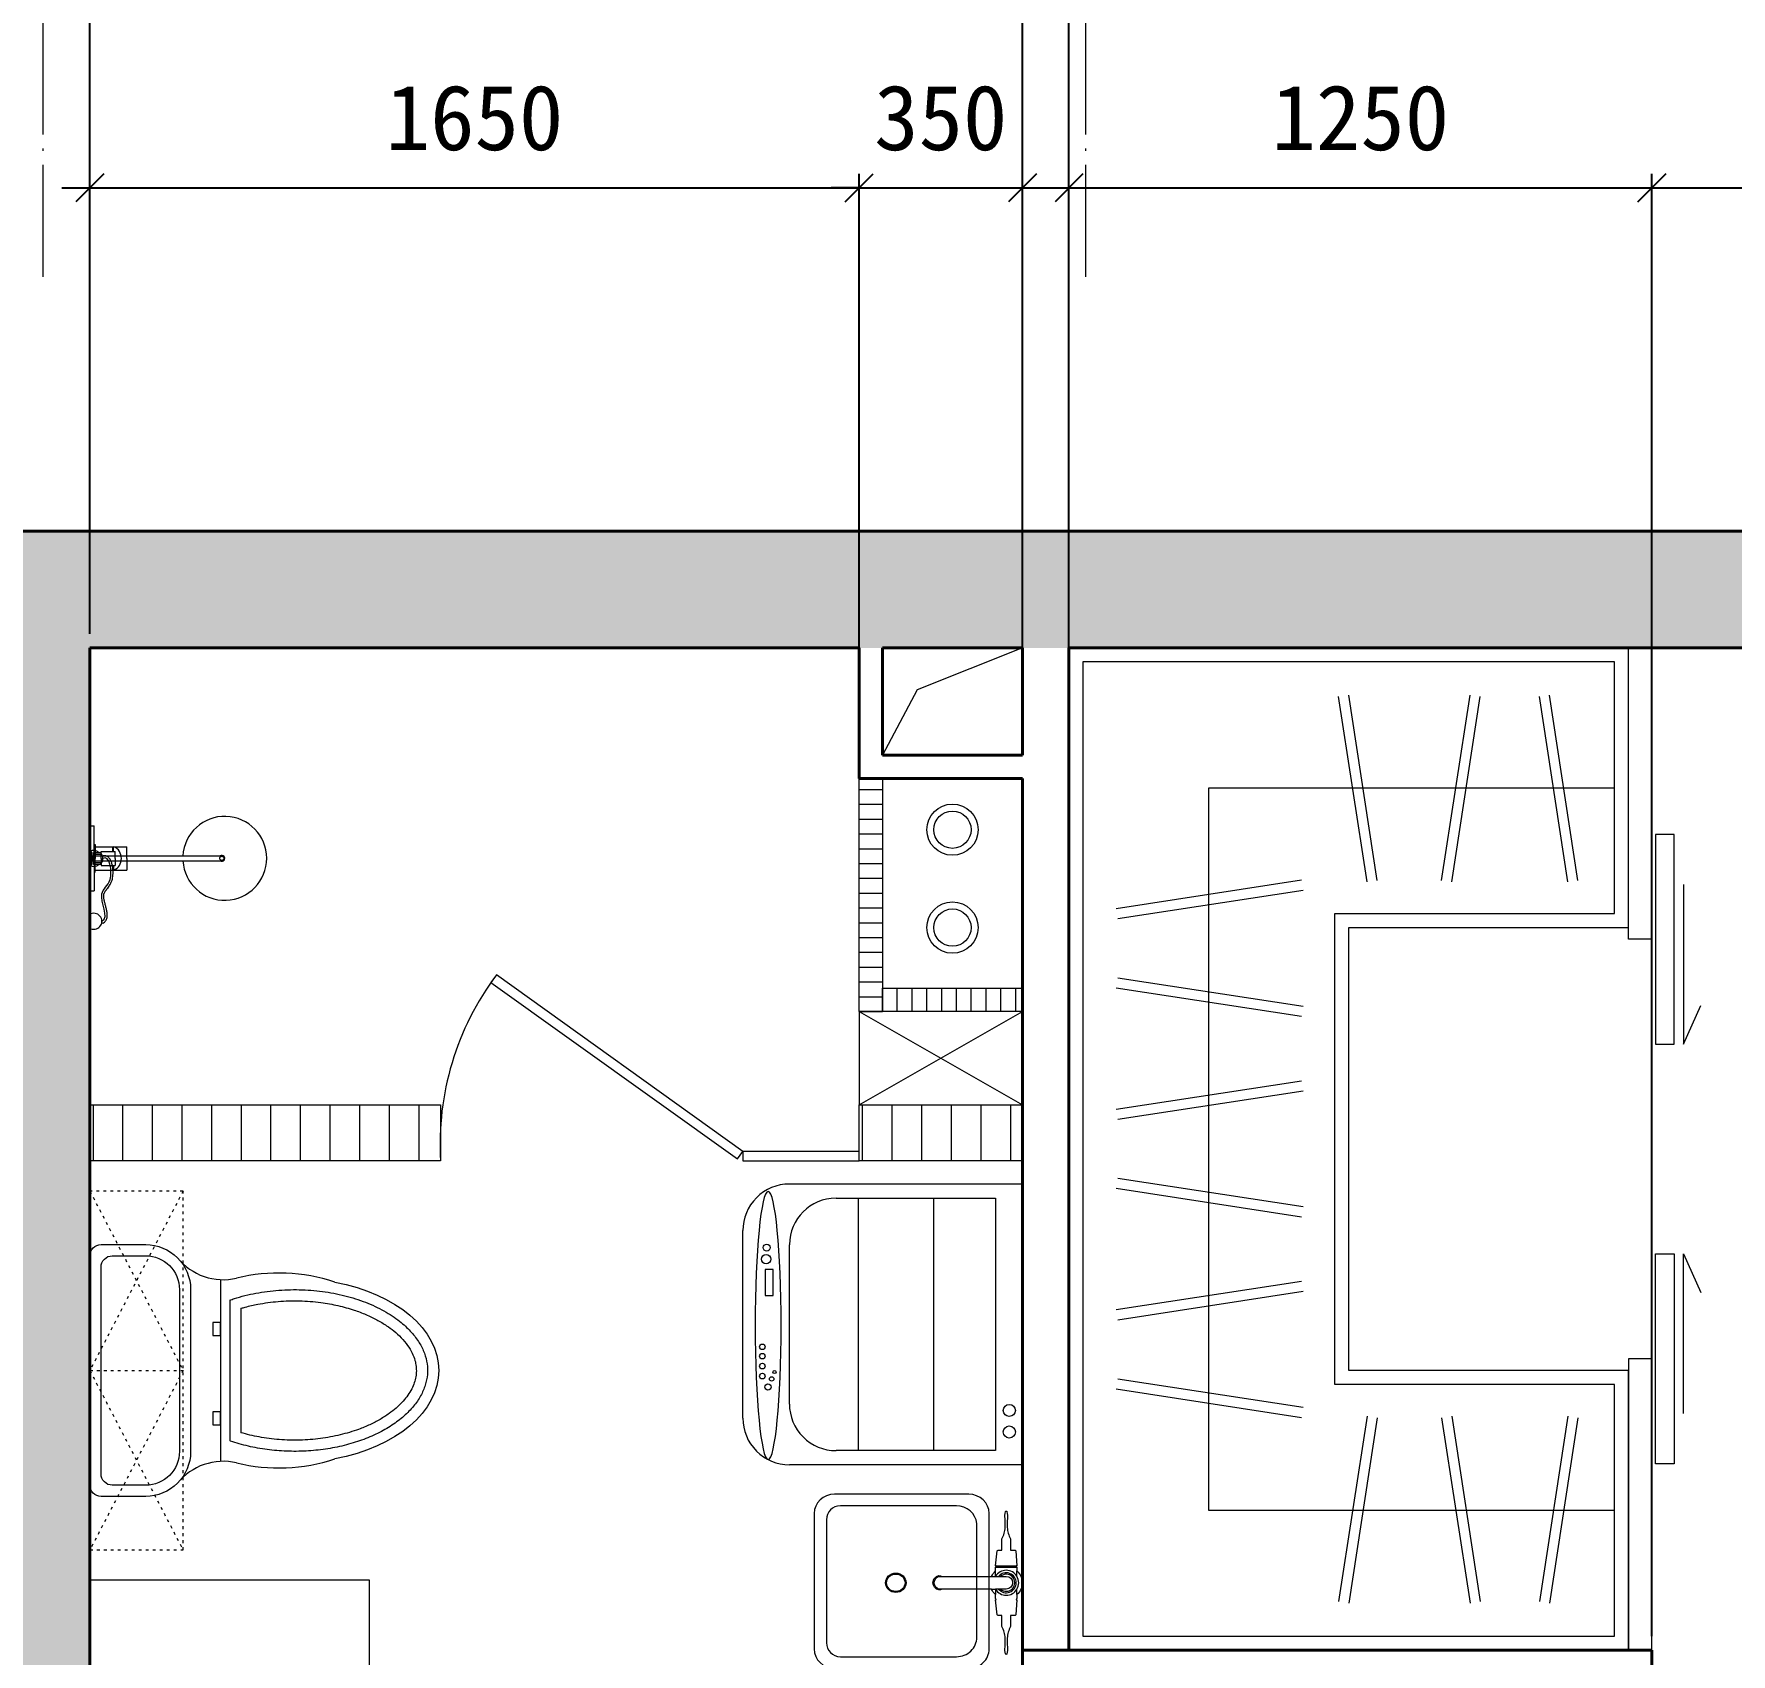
# Model space of a CAD drawing. Header units: millimetres. Extents: x -64529 to 3079702, y -28926 to 77119.
# Drawn here: x -25208 to -21568, y -13017 to -9542 of the extents above; entities that cross this region are included whole.
import ezdxf

# ---------------------------------------------------------------- set-up
doc = ezdxf.new("R2010")
doc.units = ezdxf.units.MM
doc.header["$LTSCALE"] = 10
for name, pattern in [('ACAD_ISO03W100', [30, 12, -18]), ('ACAD_ISO04W100', [30.5, 24, -3, 0.5, -3]), ('CONTINOUS', [0])]:
    doc.linetypes.add(name, pattern=pattern)
doc.layers.get('0').update_dxf_attribs({"color": 255})
doc.layers.get('Defpoints').update_dxf_attribs({"color": 255})
for name, color, linetype, lineweight in [('1浅浅', 251, 'Continuous', 20), ('A__轴线', 3, 'ACAD_ISO04W100', 0), ('家具线', 52, 'Continuous', 15), ('浅线', 251, 'CONTINOUS', 0)]:
    doc.layers.add(name, color=color, linetype=linetype, lineweight=lineweight)
doc.layers.add('家具细线', color=38, linetype='Continuous')
doc.styles.get("Standard").update_dxf_attribs({"font": ''})
doc.styles.add('宋体', font='', dxfattribs={"height": 2.5})
doc.styles.get('Standard').set_extended_font_data('SimSun')
doc.styles.get('宋体').set_extended_font_data('SimSun')
doc.dimstyles.new('副本 外标注', dxfattribs={"dimtxt": 140, "dimasz": 60, "dimexe": 30, "dimexo": 30, "dimgap": 80, "dimtad": 1, "dimtoh": 1, "dimdec": 0, "dimtxsty": 'Standard', "dimblk": 'OBLIQUE', "dimcen": 2.5, "dimdle": 60, "dimclrd": 250, "dimclre": 250, "dimclrt": 44, "dimadec": 0, "dimazin": 0, "dimtfac": 1, "dimtdec": 0, "dimtix": 1, "dimtmove": 0, "dimatfit": 3, "dimldrblk": 'DOTSMALL', "dimfxl": 1, "dimtfill": 1, "dimarcsym": 0})
doc.dimstyles.new('外尺寸', dxfattribs={"dimscale": 100, "dimtxt": 2.5, "dimasz": 1, "dimexe": 1, "dimexo": 1, "dimgap": 0.8, "dimtad": 1, "dimdec": 0, "dimdsep": 46, "dimtxsty": '宋体', "dimblk1": 'ARCHTICK', "dimblk2": 'ARCHTICK', "dimsah": 1, "dimcen": -0.9, "dimclrd": 256, "dimclre": 256, "dimclrt": 96, "dimaunit": 1, "dimadec": 0, "dimazin": 0, "dimtfac": 0.35, "dimtdec": 0, "dimtix": 1, "dimtmove": 2, "dimatfit": 3, "dimldrblk": 'DOT', "dimfxl": 7, "dimfxlon": 1, "dimtvp": 0.8, "dimtolj": 1, "dimtzin": 0, "dimlwd": -1, "dimlwe": -1, "dimarcsym": 0})

# ---------------------------------------------------------------- blocks, each defined once
blk = doc.blocks.new('_Oblique')
at = {"color": 0, "linetype": 'ByBlock', "lineweight": -2}
blk.add_line((-0.5, -0.5), (0.5, 0.5), dxfattribs=at)
blk = doc.blocks.new('*D709')
at = {"layer": '1浅浅', "color": 250, "lineweight": -2, "transparency": 16777216}
for p, q in [((-25088, -10142.8), (-25088, -9842.8)), ((-23438, -10888.6), (-23438, -9842.8)), ((-25148, -9872.8), (-23378, -9872.8))]:
    blk.add_line(p, q, dxfattribs=at)
at = {"layer": 'Defpoints', "color": 0, "lineweight": 30, "transparency": 16777216}
for p in [(-23438, -9872.8), (-25088, -10172.8), (-23438, -10918.6)]:
    blk.add_point(p, dxfattribs=at)
at = {"layer": '1浅浅', "color": 250, "lineweight": -2, "transparency": 16777216, "xscale": 60, "yscale": 60, "zscale": 60, "rotation": 180}
blk.add_blockref('_Oblique', (-25088, -9872.8), dxfattribs=at)
at = {"layer": '1浅浅', "color": 250, "lineweight": -2, "transparency": 16777216, "xscale": 60, "yscale": 60, "zscale": 60}
blk.add_blockref('_Oblique', (-23438, -9872.8), dxfattribs=at)
at = {"layer": '1浅浅', "color": 44, "transparency": 16777216, "insert": (-24263, -9722.8), "char_height": 140, "attachment_point": 5, "bg_fill": 3, "box_fill_scale": 1.1, "bg_fill_color": 256, "bg_fill_true_color": 13158600, "bg_fill_transparency": 11616284}
blk.add_mtext('1650', dxfattribs=at)
blk = doc.blocks.new('_DotSmall')
at = {"color": 0, "linetype": 'ByBlock', "const_width": 0.5}
blk.add_lwpolyline([(-0.0625, 0, 1), (0.0625, 0, 1)], format="xyb", close=True, dxfattribs=at)
blk = doc.blocks.new('*D748')
at = {"layer": '1浅浅', "color": 250, "lineweight": -2, "transparency": 16777216}
for p, q in [((-35338, -10829.2), (-35338, -8928)), ((-17858, -10829.2), (-17858, -8928)), ((-35398, -8958), (-17798, -8958))]:
    blk.add_line(p, q, dxfattribs=at)
at = {"layer": 'Defpoints', "color": 0, "lineweight": 30, "transparency": 16777216}
for p in [(-17858, -8958), (-35338, -10859.2), (-17858, -10859.2)]:
    blk.add_point(p, dxfattribs=at)
at = {"layer": '1浅浅', "color": 250, "lineweight": -2, "transparency": 16777216, "xscale": 60, "yscale": 60, "zscale": 60, "rotation": 180}
blk.add_blockref('_Oblique', (-35338, -8958), dxfattribs=at)
at = {"layer": '1浅浅', "color": 250, "lineweight": -2, "transparency": 16777216, "xscale": 60, "yscale": 60, "zscale": 60}
blk.add_blockref('_Oblique', (-17858, -8958), dxfattribs=at)
at = {"layer": '1浅浅', "color": 44, "transparency": 16777216, "insert": (-26598, -8808), "char_height": 140, "attachment_point": 5, "bg_fill": 3, "box_fill_scale": 1.1, "bg_fill_color": 256, "bg_fill_true_color": 13158600, "bg_fill_transparency": 14234132}
blk.add_mtext('17330', dxfattribs=at)
blk = doc.blocks.new('*D752')
at = {"layer": '1浅浅', "color": 250, "lineweight": -2, "transparency": 16777216}
for p, q in [((-25088, -10829.2), (-25088, -9363.5)), ((-23088, -11059.2), (-23088, -9363.5)), ((-25148, -9393.5), (-23028, -9393.5))]:
    blk.add_line(p, q, dxfattribs=at)
at = {"layer": 'Defpoints', "color": 0, "lineweight": 30, "transparency": 16777216}
for p in [(-23088, -9393.5), (-25088, -10859.2), (-23088, -11089.2)]:
    blk.add_point(p, dxfattribs=at)
at = {"layer": '1浅浅', "color": 250, "lineweight": -2, "transparency": 16777216, "xscale": 60, "yscale": 60, "zscale": 60, "rotation": 180}
blk.add_blockref('_Oblique', (-25088, -9393.5), dxfattribs=at)
at = {"layer": '1浅浅', "color": 250, "lineweight": -2, "transparency": 16777216, "xscale": 60, "yscale": 60, "zscale": 60}
blk.add_blockref('_Oblique', (-23088, -9393.5), dxfattribs=at)
at = {"layer": '1浅浅', "color": 44, "transparency": 16777216, "insert": (-24088, -9243.5), "char_height": 140, "attachment_point": 5, "bg_fill": 3, "box_fill_scale": 1.1, "bg_fill_color": 256, "bg_fill_true_color": 13158600, "bg_fill_transparency": 11614076}
blk.add_mtext('2000', dxfattribs=at)
blk = doc.blocks.new('*D753')
at = {"layer": '1浅浅', "color": 250, "lineweight": -2, "transparency": 16777216}
for p, q in [((-22988, -10829.2), (-22988, -9363.5)), ((-17858, -10935.9), (-17858, -9363.5)), ((-23048, -9393.5), (-17798, -9393.5))]:
    blk.add_line(p, q, dxfattribs=at)
at = {"layer": 'Defpoints', "color": 0, "lineweight": 30, "transparency": 16777216}
for p in [(-17858, -9393.5), (-22988, -10859.2), (-17858, -10965.9)]:
    blk.add_point(p, dxfattribs=at)
at = {"layer": '1浅浅', "color": 250, "lineweight": -2, "transparency": 16777216, "xscale": 60, "yscale": 60, "zscale": 60, "rotation": 180}
blk.add_blockref('_Oblique', (-22988, -9393.5), dxfattribs=at)
at = {"layer": '1浅浅', "color": 250, "lineweight": -2, "transparency": 16777216, "xscale": 60, "yscale": 60, "zscale": 60}
blk.add_blockref('_Oblique', (-17858, -9393.5), dxfattribs=at)
at = {"layer": '1浅浅', "color": 44, "transparency": 16777216, "insert": (-20423, -9243.5), "char_height": 140, "attachment_point": 5, "bg_fill": 3, "box_fill_scale": 1.1, "bg_fill_color": 256, "bg_fill_true_color": 13158600, "bg_fill_transparency": 3955916}
blk.add_mtext('5130', dxfattribs=at)
blk = doc.blocks.new('*D758')
at = {"layer": '1浅浅', "color": 250, "lineweight": -2, "transparency": 16777216}
for p, q in [((-22988, -12979.2), (-22988, -9842.8)), ((-21738, -12979.2), (-21738, -9842.8)), ((-23048, -9872.8), (-21678, -9872.8))]:
    blk.add_line(p, q, dxfattribs=at)
at = {"layer": 'Defpoints', "color": 0, "lineweight": 30, "transparency": 16777216}
for p in [(-21738, -9872.8), (-22988, -13009.2), (-21738, -13009.2)]:
    blk.add_point(p, dxfattribs=at)
at = {"layer": '1浅浅', "color": 250, "lineweight": -2, "transparency": 16777216, "xscale": 60, "yscale": 60, "zscale": 60, "rotation": 180}
blk.add_blockref('_Oblique', (-22988, -9872.8), dxfattribs=at)
at = {"layer": '1浅浅', "color": 250, "lineweight": -2, "transparency": 16777216, "xscale": 60, "yscale": 60, "zscale": 60}
blk.add_blockref('_Oblique', (-21738, -9872.8), dxfattribs=at)
at = {"layer": '1浅浅', "color": 44, "transparency": 16777216, "insert": (-22363, -9722.8), "char_height": 140, "attachment_point": 5, "bg_fill": 3, "box_fill_scale": 1.1, "bg_fill_color": 256, "bg_fill_true_color": 13158600, "bg_fill_transparency": 3955916}
blk.add_mtext('1250', dxfattribs=at)
blk = doc.blocks.new('*D759')
at = {"layer": '1浅浅', "color": 250, "lineweight": -2, "transparency": 16777216}
for p, q in [((-21738, -12979.2), (-21738, -9842.8)), ((-17858, -14029.2), (-17858, -9842.8)), ((-21798, -9872.8), (-17798, -9872.8))]:
    blk.add_line(p, q, dxfattribs=at)
at = {"layer": 'Defpoints', "color": 0, "lineweight": 30, "transparency": 16777216}
for p in [(-17858, -9872.8), (-21738, -13009.2), (-17858, -14059.2)]:
    blk.add_point(p, dxfattribs=at)
at = {"layer": '1浅浅', "color": 250, "lineweight": -2, "transparency": 16777216, "xscale": 60, "yscale": 60, "zscale": 60, "rotation": 180}
blk.add_blockref('_Oblique', (-21738, -9872.8), dxfattribs=at)
at = {"layer": '1浅浅', "color": 250, "lineweight": -2, "transparency": 16777216, "xscale": 60, "yscale": 60, "zscale": 60}
blk.add_blockref('_Oblique', (-17858, -9872.8), dxfattribs=at)
at = {"layer": '1浅浅', "color": 44, "transparency": 16777216, "insert": (-19798, -9722.8), "char_height": 140, "attachment_point": 5, "bg_fill": 3, "box_fill_scale": 1.1, "bg_fill_color": 256, "bg_fill_true_color": 13158600, "bg_fill_transparency": 3955916}
blk.add_mtext('3880', dxfattribs=at)
blk = doc.blocks.new('_ArchTick')
at = {"color": 0, "linetype": 'ByBlock', "const_width": 0.15}
blk.add_lwpolyline([(-0.5, -0.5), (0.5, 0.5)], dxfattribs=at)
blk = doc.blocks.new('*D769')
at = {"layer": '1浅浅', "transparency": 16777216}
for p, q in [((-25288, -9791.1), (-25288, -9293.5)), ((-25088, -9787.8), (-25088, -9293.5)), ((-25288, -9393.5), (-25088, -9393.5))]:
    blk.add_line(p, q, dxfattribs=at)
at = {"layer": 'Defpoints', "color": 0, "lineweight": 30, "transparency": 16777216}
for p in [(-25088, -9393.5), (-25288, -9891.1), (-25088, -9887.8)]:
    blk.add_point(p, dxfattribs=at)
at = {"layer": '1浅浅', "transparency": 16777216, "xscale": 100, "yscale": 100, "zscale": 100, "rotation": 180}
blk.add_blockref('_ArchTick', (-25288, -9393.5), dxfattribs=at)
at = {"layer": '1浅浅', "transparency": 16777216, "xscale": 100, "yscale": 100, "zscale": 100}
blk.add_blockref('_ArchTick', (-25088, -9393.5), dxfattribs=at)
at = {"layer": '1浅浅', "color": 96, "transparency": 16777216, "insert": (-25188, -9312.2), "char_height": 2.5, "attachment_point": 5, "style": '宋体'}
blk.add_mtext('\\A1;200', dxfattribs=at)
blk = doc.blocks.new('_Dot')
at = {"color": 0, "linetype": 'ByBlock', "lineweight": -2}
blk.add_line((-0.5, 0), (-1, 0), dxfattribs=at)
at = {"color": 0, "linetype": 'ByBlock', "const_width": 0.5}
blk.add_lwpolyline([(-0.25, 0, 1), (0.25, 0, 1)], format="xyb", close=True, dxfattribs=at)
blk = doc.blocks.new('*D771')
at = {"layer": '1浅浅', "color": 250, "lineweight": -2, "transparency": 16777216}
for p, q in [((-23438, -10829.2), (-23438, -9842.8)), ((-23088, -10829.2), (-23088, -9842.8)), ((-23438, -9872.8), (-23498, -9872.8)), ((-23438, -9872.8), (-23088, -9872.8)), ((-23088, -9872.8), (-23028, -9872.8))]:
    blk.add_line(p, q, dxfattribs=at)
at = {"layer": 'Defpoints', "color": 0, "lineweight": 30, "transparency": 16777216}
for p in [(-23088, -9872.8), (-23438, -10859.2), (-23088, -10859.2)]:
    blk.add_point(p, dxfattribs=at)
at = {"layer": '1浅浅', "color": 250, "lineweight": -2, "transparency": 16777216, "xscale": 60, "yscale": 60, "zscale": 60}
blk.add_blockref('_Oblique', (-23438, -9872.8), dxfattribs=at)
at = {"layer": '1浅浅', "color": 250, "lineweight": -2, "transparency": 16777216, "xscale": 60, "yscale": 60, "zscale": 60, "rotation": 180}
blk.add_blockref('_Oblique', (-23088, -9872.8), dxfattribs=at)
at = {"layer": '1浅浅', "color": 44, "transparency": 16777216, "insert": (-23263, -9722.8), "char_height": 140, "attachment_point": 5, "bg_fill": 3, "box_fill_scale": 1.1, "bg_fill_color": 256, "bg_fill_true_color": 13158600, "bg_fill_transparency": 11614076}
blk.add_mtext('350', dxfattribs=at)
blk = doc.blocks.new('*D772')
at = {"layer": '1浅浅', "color": 250, "lineweight": -2, "transparency": 16777216}
for p, q in [((-23088, -10829.2), (-23088, -9363.5)), ((-22988, -10829.2), (-22988, -9363.5)), ((-23088, -9393.5), (-23148, -9393.5)), ((-23088, -9393.5), (-22988, -9393.5)), ((-22988, -9393.5), (-22928, -9393.5))]:
    blk.add_line(p, q, dxfattribs=at)
at = {"layer": 'Defpoints', "color": 0, "lineweight": 30, "transparency": 16777216}
for p in [(-22988, -9393.5), (-23088, -10859.2), (-22988, -10859.2)]:
    blk.add_point(p, dxfattribs=at)
at = {"layer": '1浅浅', "color": 250, "lineweight": -2, "transparency": 16777216, "xscale": 60, "yscale": 60, "zscale": 60}
blk.add_blockref('_Oblique', (-23088, -9393.5), dxfattribs=at)
at = {"layer": '1浅浅', "color": 250, "lineweight": -2, "transparency": 16777216, "xscale": 60, "yscale": 60, "zscale": 60, "rotation": 180}
blk.add_blockref('_Oblique', (-22988, -9393.5), dxfattribs=at)
at = {"layer": '1浅浅', "color": 44, "transparency": 16777216, "insert": (-23038, -9243.5), "char_height": 140, "attachment_point": 5, "bg_fill": 3, "box_fill_scale": 1.1, "bg_fill_color": 256, "bg_fill_true_color": 13158600, "bg_fill_transparency": 11617676}
blk.add_mtext('100', dxfattribs=at)
blk = doc.blocks.new('20180421.144813')
at = {"layer": 'A__轴线'}
for p, q in [((13374.5, 18862.8), (13374.5, 20468.2)), ((15610.5, 18862.8), (15610.5, 20468.2))]:
    blk.add_line(p, q, dxfattribs=at)
blk = doc.blocks.new('20180421.194839')
at = {"layer": '家具线', "color": 251, "lineweight": 20}
for p, q in [((0, 599.7), (602.1, 600.1)), ((0, 599.7), (0, 100)), ((602.1, 600.1), (602.1, 100)), ((502.1, 0), (100, 0))]:
    blk.add_line(p, q, dxfattribs=at)
for centre, start, end in [((100, 100), 180, 270.0002), ((502.1, 100), 270, 0)]:
    blk.add_arc(centre, 100, start, end, dxfattribs=at)
at = {"layer": '浅线', "color": 251, "ltscale": 2}
for p, q in [((30.2, 542), (571.9, 542)), ((30.2, 200), (30.2, 542)), ((571.9, 542), (571.9, 200)), ((571.9, 409.8), (30.2, 409.8)), ((571.9, 248), (30.2, 248)), ((471.9, 100), (130.2, 100)), ((183.2, 65.3), (183.2, 47.9)), ((239.2, 65.3), (183.2, 65.3)), ((183.2, 47.9), (239.2, 47.9)), ((239.2, 47.9), (239.2, 65.3))]:
    blk.add_line(p, q, dxfattribs=at)
for centre, radius in [((485.6, 571.6), 13), ((531.9, 571.6), 13), ((136.5, 51.3), 7.33), ((161.2, 49.9), 10), ((349.3, 41.9), 6), ((369.3, 41.9), 6), ((390.6, 41.9), 6), ((403.3, 67.9), 3.33), ((412, 41.9), 6), ((418, 61.9), 4.67), ((435.4, 53.9), 6.67)]:
    blk.add_circle(centre, radius, dxfattribs=at)
for centre, start, end in [((130.2, 200), 180, 270), ((471.9, 200), 270, 0)]:
    blk.add_arc(centre, 100, start, end, dxfattribs=at)
at = {"layer": '浅线', "color": 251, "ltscale": 2, "extrusion": (0, 0, -1)}
blk.add_ellipse((303.3, 54.4), major_axis=(-287.6, 0), ratio=0.096324, dxfattribs=at)
blk = doc.blocks.new('20180428.171748')
at = {"layer": '家具线', "color": 251, "lineweight": 20}
for p, q in [((332, 446.3), (41.5, 446.3)), ((0, 402.3), (0, 114.7)), ((41.5, 70.8), (332, 70.8))]:
    blk.add_line(p, q, dxfattribs=at)
blk.add_lwpolyline([(373.5, 114.7), (373.5, 402.3)], dxfattribs=at)
blk.add_lwpolyline([(169.8, 65.6), (169.8, 172.5, -0.164418), (168.3, 178.4, -0.849314), (198.8, 178.4, -0.164418), (197.3, 172.5), (197.3, 65.6, -0.107035), (209, 57.1), (216.8, 57.1), (219.9, 55.6), (219.9, 56.9), (252, 53.3, -0.392238), (253.5, 51.8), (253.5, 43.4), (277.4, 43.4, 0.095415), (302.4, 36.4, 0.01788), (321.2, 36.7, -0.110831), (336.1, 35.8, -0.841313), (336.1, 32.7, -0.110831), (321.2, 31.8, 0.01788), (302.4, 32.1, 0.091516), (277.4, 25.2), (253.5, 25.2), (253.5, 15.3, -0.392238), (252, 13.8), (219.9, 11.6), (219.9, 12.9), (216.8, 11.4), (209, 11.4, -0.44599), (158, 11.4), (150.2, 11.4), (147.2, 12.9), (147.2, 11.6), (115, 13.8, -0.392238), (113.6, 15.3), (113.6, 25.2), (89.7, 25.2, 0.091516), (64.7, 32.1, 0.01788), (45.8, 31.8, -0.110831), (31, 32.7, -0.841313), (31, 35.8, -0.110831), (45.8, 36.7, 0.01788), (64.7, 36.4, 0.095415), (89.7, 43.4), (113.6, 43.4), (113.6, 51.8, -0.392238), (115, 53.3), (147.2, 56.9), (147.2, 55.6), (150.2, 57.1), (158, 57.1, -0.107035)], format="xyb", close=True, dxfattribs=at)
for centre, start_param, end_param in [((41.5, 402.3), 0, 1.570796), ((332, 402.3), -1.570796, 0), ((41.5, 114.7), 1.570796, 3.141593), ((332, 114.7), 3.141593, 4.712389)]:
    blk.add_ellipse(centre, major_axis=(0, 43.9), ratio=0.944444, start_param=start_param, end_param=end_param, dxfattribs=at)
at = {"layer": '家具细线', "color": 251, "lineweight": 5}
for p, q in [((318.6, 419.9), (54.9, 419.9)), ((24.9, 389.9), (24.9, 141.1)), ((348.6, 141.1), (348.6, 389.9)), ((66.4, 97.2), (310.9, 97.4)), ((216.8, 57.1), (216.8, 11.4)), ((219.9, 55.6), (219.9, 12.9))]:
    blk.add_line(p, q, dxfattribs=at)
for points in [[(169.8, 172.5), (169.8, 173.9, -1.092181), (197.3, 173.9), (197.3, 172.5)], [(169.8, 65.6), (169.8, 57.2, 0.001876), (169.6, 57.1), (158, 57.1)], [(197.3, 57.2), (197.3, 46.4), (197.3, 34.2, -1), (169.8, 34.2), (169.8, 46.4), (169.8, 57.2)], [(197.3, 65.6), (197.3, 57.2, -0.001876), (197.4, 57.1), (209, 57.1)], [(158, 11.4), (169.6, 11.4, 0.279954), (197.4, 11.4), (209, 11.4)]]:
    blk.add_lwpolyline(points, format="xyb", dxfattribs=at)
for centre, radius, start, end in [((54.9, 389.9), 30, 90, 180), ((318.6, 389.9), 30, 0, 90), ((183.5, 34.2), 26.8, 121.2796, 238.7204), ((183.5, 34.2), 21.4, 130.0052, 49.9948), ((183.5, 34.2), 18.3, 138.5904, 41.4096), ((183.5, 34.2), 26.8, 301.2796, 58.7204)]:
    blk.add_arc(centre, radius, start, end, dxfattribs=at)
blk.add_ellipse((183.5, 271), major_axis=(0, 22), ratio=0.944444, dxfattribs=at)
for centre, major_axis, start_param, end_param in [((183.5, 271), (0, 19.8), -1.570796, 4.712389), ((66.4, 141.1), (0, 43.9), 1.570796, 3.141593), ((307.1, 141.1), (0, 43.9), 3.234368, 4.712389)]:
    blk.add_ellipse(centre, major_axis=major_axis, ratio=0.944444, start_param=start_param, end_param=end_param, dxfattribs=at)

msp = doc.modelspace()

# ---------------------------------------------------------------- hatches: boundary and pattern name
at = {"layer": '1浅浅'}
h = msp.add_hatch(color=251, dxfattribs=at)
h.dxf.hatch_style = 1
h.paths.add_polyline_path([(-35588, -10609.2), (-17608, -10609.2), (-17608, -11309.2), (-17858, -11309.2), (-17858, -10859.2), (-35338, -10859.2), (-35338, -11309.2), (-35588, -11309.2)])
h = msp.add_hatch(color=251, dxfattribs=at)
h.dxf.hatch_style = 1
h.paths.add_polyline_path([(-25288, -10859.2), (-25288, -16284.2), (-25088, -16284.2), (-25088, -15929.2), (-25088, -10859.2)])
at = {"layer": '1浅浅', "lineweight": 0}
h = msp.add_hatch(dxfattribs=at)
h.set_pattern_fill('ANSI31', color=251, scale=10, angle=135, style=0)
h.set_pattern_definition([(180, (-23437.98, -11639.177), (-4e-15, -31.75), [])])
h.paths.add_polyline_path([(-23438, -11139.2), (-23388, -11139.2), (-23388, -11639.2), (-23438, -11639.2)])
h = msp.add_hatch(dxfattribs=at)
h.set_pattern_fill('ANSI31', color=251, scale=10, angle=45, style=0)
h.set_pattern_definition([(90, (-23387.98, -11639.09), (-31.75, 0), [])])
h.paths.add_polyline_path([(-23388, -11589.2), (-23087.8, -11589.2), (-23087.8, -11639.1), (-23388, -11639.1)])
h = msp.add_hatch(dxfattribs=at)
h.set_pattern_fill('ANSI31', color=251, scale=20, angle=45, style=0)
h.set_pattern_definition([(90, (469838.37, -11704.08), (-63.5, 0), [])])
h.paths.add_polyline_path([(-25088, -11839.3), (-24336.1, -11839.3), (-24336.1, -11959.2), (-25088, -11959.2)])
h = msp.add_hatch(dxfattribs=at)
h.set_pattern_fill('ANSI31', color=251, scale=20, angle=45, style=0)
h.set_pattern_definition([(90, (471488.38, 71883.76), (-63.5, 0), [])])
h.paths.add_polyline_path([(-23438, -11839.3), (-23087.8, -11839.3), (-23087.8, -11959.2), (-23438, -11959.2)])

# ---------------------------------------------------------------- linework, layer by layer
at = {"layer": '1浅浅', "color": 251, "lineweight": 40}
for p, q in [((-35588, -10609.2), (-17608, -10609.2)), ((-25088, -10859.2), (-23438, -10859.2)), ((-25088, -10859.2), (-25088, -14059.2)), ((-23438, -10859.2), (-23438, -11139.2)), ((-23388, -10859.2), (-23088, -10859.2)), ((-23388, -10859.2), (-23388, -11089.2)), ((-23088, -11089.2), (-23088, -10859.2)), ((-22988, -10859.2), (-17858, -10859.2)), ((-22988, -10859.2), (-22988, -13009.2)), ((-23388, -11089.2), (-23088, -11089.2)), ((-23438, -11139.2), (-23088, -11139.2)), ((-23087.5, -13009.2), (-23087.5, -11139.2)), ((-23088, -13009.2), (-21738, -13009.2)), ((-23088, -13009.2), (-23088, -13159.2)), ((-23087.5, -13009.2), (-22988, -13009.2))]:
    msp.add_line(p, q, dxfattribs=at)
at = {"layer": '1浅浅', "color": 251, "ltscale": 0.1}
for p, q in [((-23088, -10859.2), (-23313.7, -10949.5)), ((-23313.7, -10949.5), (-23388, -11089.2))]:
    msp.add_line(p, q, dxfattribs=at)
at = {"layer": '1浅浅', "color": 251, "lineweight": 20}
for p, q in [((-25088.5, -11310.7), (-25088.5, -11240.7)), ((-25088.5, -11240.7), (-25078.5, -11240.7)), ((-25078.5, -11310.7), (-25078.5, -11240.7)), ((-25078.5, -11281), (-25076.4, -11281)), ((-25076.4, -11281), (-25076.4, -11310.7)), ((-25088.5, -11325.3), (-25088.5, -11296.1)), ((-25088.5, -11297.2), (-25088.5, -11324.2)), ((-25084, -11297.2), (-25088.5, -11297.2)), ((-25088.5, -11310.7), (-25088.5, -11380.7)), ((-25084, -11324.2), (-25084, -11297.2)), ((-25084, -11305.3), (-24805.7, -11305.3)), ((-25084, -11305.3), (-25084, -11316.1)), ((-25084, -11316.1), (-24805.7, -11316.1)), ((-25079.9, -11297.9), (-25065, -11297.9)), ((-25079.9, -11323.6), (-25079.9, -11297.9)), ((-25078.5, -11310.7), (-25078.5, -11380.7)), ((-25076.4, -11285.7), (-25008.5, -11285.7)), ((-25076.4, -11301.7), (-25063.5, -11301.7)), ((-25076.4, -11340.4), (-25076.4, -11310.7)), ((-25076.4, -11319.7), (-25063.5, -11319.7)), ((-25063.5, -11310.7), (-25063.5, -11295.7)), ((-25063.5, -11295.7), (-25033.5, -11295.7)), ((-25063.5, -11310.7), (-25063.5, -11325.7)), ((-25038.5, -11295.7), (-25038.5, -11285.7)), ((-25037.5, -11295.7), (-25037.5, -11285.7)), ((-25033.5, -11310.7), (-25033.5, -11295.7)), ((-25033.5, -11310.7), (-25033.5, -11325.7)), ((-25008.5, -11310.7), (-25008.5, -11285.7)), ((-25008.5, -11310.7), (-25008.5, -11335.7)), ((-24805.7, -11316.1), (-24804.7, -11316.1)), ((-25088.5, -11324.2), (-25084, -11324.2)), ((-25065, -11323.6), (-25079.9, -11323.6)), ((-25078.5, -11340.4), (-25076.4, -11340.4)), ((-25076.4, -11335.7), (-25008.5, -11335.7)), ((-25063.5, -11325.7), (-25033.5, -11325.7)), ((-25038.5, -11325.7), (-25038.5, -11335.7)), ((-25037.5, -11325.7), (-25037.5, -11335.7)), ((-25088.5, -11380.7), (-25078.5, -11380.7)), ((-25088.5, -11460.3), (-25088.5, -11431.1)), ((-25060.4, -11449.8), (-25063, -11450.5)), ((-23438, -11639.2), (-23438, -11839.3)), ((-24807.7, -12214.3), (-24807.7, -12604.1)), ((-24488, -12859.2), (-25088, -12859.2)), ((-24488, -14059.2), (-24488, -12859.2))]:
    msp.add_line(p, q, dxfattribs=at)
at = {"layer": '1浅浅', "color": 251, "lineweight": 5}
for p, q in [((-23438, -11839.3), (-23087.8, -11639.1)), ((-23438, -11639.2), (-23087.8, -11839.2))]:
    msp.add_line(p, q, dxfattribs=at)
at = {"layer": '1浅浅', "color": 251, "linetype": 'ACAD_ISO03W100', "ltscale": 0.05}
msp.add_line((-25088, -12409.2), (-24888, -12409.2), dxfattribs=at)
at = {"layer": '1浅浅', "color": 251}
for points in [[(-23438, -11139.2), (-23388, -11139.2), (-23388, -11639.2), (-23438, -11639.2)], [(-23388, -11589.2), (-23087.8, -11589.2), (-23087.8, -11639.1), (-23388, -11639.1)], [(-25088, -11839.3), (-24336.1, -11839.3), (-24336.1, -11959.2), (-25088, -11959.2)], [(-23438, -11839.3), (-23087.8, -11839.3), (-23087.8, -11959.2), (-23438, -11959.2)]]:
    msp.add_lwpolyline(points, close=True, dxfattribs=at)
at = {"layer": '1浅浅', "color": 251, "lineweight": 20}
for points in [[(-24227.7, -11577), (-23699.2, -11955.4), (-23687.5, -11939.2), (-24216.1, -11560.8)], [(-23687.5, -11959.2), (-23438, -11959.2), (-23438, -11939.2), (-23687.5, -11939.2)]]:
    msp.add_lwpolyline(points, close=True, dxfattribs=at)
at = {"layer": '1浅浅', "color": 251, "linetype": 'ACAD_ISO03W100', "ltscale": 0.05}
msp.add_lwpolyline([(-25088, -12794.2), (-24888, -12794.2), (-24888, -12024.2), (-25088, -12024.2)], close=True, dxfattribs=at)
for points in [[(-25088, -12024.2), (-24888, -12409.2), (-25088, -12794.2)], [(-24888, -12024.2), (-25088, -12409.2), (-24888, -12794.2)]]:
    msp.add_lwpolyline(points, dxfattribs=at)
at = {"layer": '1浅浅', "color": 251, "lineweight": 20}
msp.add_lwpolyline([(-24872, -12235.2), (-24872, -12583.2, -0.414214), (-24968, -12679.2), (-25064, -12679.2, -0.414214), (-25088, -12655.2), (-25088, -12163.2, -0.414214), (-25064, -12139.2), (-24968, -12139.2, -0.414214)], format="xyb", close=True, dxfattribs=at)
at = {"layer": '1浅浅', "color": 251, "lineweight": 5}
msp.add_lwpolyline([(-24896, -12235.2), (-24896, -12583.2, -0.414214), (-24968, -12655.2), (-25040, -12655.2, -0.414214), (-25064, -12631.2), (-25064, -12187.2, -0.414214), (-25040, -12163.2), (-24968, -12163.2, -0.414214)], format="xyb", close=True, dxfattribs=at)
for points in [[(-24788, -12258.3), (-24788, -12560.1)], [(-24764, -12275.8), (-24764, -12542.6)]]:
    msp.add_lwpolyline(points, dxfattribs=at)
for points in [[(-24824.6, -12306.3), (-24824.6, -12334.4), (-24807.7, -12334.4), (-24807.7, -12306.3)], [(-24824.6, -12497.6), (-24824.6, -12525.7), (-24807.7, -12525.7), (-24807.7, -12497.6)]]:
    msp.add_lwpolyline(points, close=True, dxfattribs=at)
at = {"layer": '1浅浅', "color": 251}
for centre, radius in [((-23237.9, -11249.2), 55), ((-23237.9, -11249.2), 40), ((-23237.9, -11459.2), 55), ((-23237.9, -11459.2), 40)]:
    msp.add_circle(centre, radius, dxfattribs=at)
at = {"layer": '1浅浅', "color": 251, "lineweight": 20}
for centre, radius, start, end in [((-25047.4, -11310.5), 27.1, 359.5366, 65.9509), ((-25047.4, -11311), 27.1, 294.0491, 0.4634), ((-24802, -12088.7), 125.7, 218.7083, 283.2085), ((-24682.6, -12578.7), 378.6, 71.4842, 103.863), ((-24802, -12729.7), 125.7, 76.7915, 141.2917), ((-24682.6, -12239.7), 378.6, 256.137, 288.5158)]:
    msp.add_arc(centre, radius, start, end, dxfattribs=at)
at = {"layer": '1浅浅', "color": 251, "lineweight": 9}
msp.add_arc((-23731.1, -11924.1), 605.9, 143.1562, 183.3142, dxfattribs=at)
at = {"layer": '1浅浅', "color": 251, "lineweight": 20}
for centre, major_axis, start_param, end_param in [((-24798.7, -11310.6), (-0.3, 90), 1.628906, 7.79202), ((-25079.5, -11310.7), (-12.1, 12.1), 4.775147, 6.05015), ((-25079.5, -11310.7), (-0.8, 19.4), 3.947074, 5.399932), ((-24805, -11310.7), (-3.18, 3.18), 1.570796326804042, 7.853981633983628), ((-24805, -11310.7), (-3.18, 3.18), 1.570796326804042, 7.853981633983628), ((-24805, -11310.7), (-3.18, 3.18), 1.570796326804042, 7.853981633983628), ((-24805, -11310.7), (-3.18, 3.18), 1.570796326804042, 7.853981633983628), ((-24805, -11310.7), (-3.18, 3.18), 1.570796326804042, 7.853981633983628), ((-24805, -11310.7), (-3.18, 3.18), 1.570796326804042, 7.853981633983628), ((-24805, -11310.7), (-3.18, 3.18), 1.570796326804042, 7.853981633983628), ((-24805, -11310.7), (-3.18, 3.18), 1.570796326804042, 7.853981633983628), ((-24805, -11310.7), (-3.18, 3.18), 1.570796326804042, 7.853981633983628), ((-24805, -11310.7), (-3.18, 3.18), 1.570796326804042, 7.853981633983628), ((-24805, -11310.7), (-3.18, 3.18), 1.570796326804042, 7.853981633983628), ((-24805, -11310.7), (-3.18, 3.18), 1.570796326804042, 7.853981633983628), ((-24805, -11310.7), (-3.18, 3.18), 1.570796326804042, 7.853981633983628), ((-24805, -11310.7), (-3.18, 3.18), 1.570796326804042, 7.853981633983628), ((-24805, -11310.7), (-3.18, 3.18), 1.570796326804042, 7.853981633983628), ((-24805, -11310.7), (-3.18, 3.18), 1.570796326804042, 7.853981633983628), ((-24805, -11310.7), (-3.18, 3.18), 1.570796326804042, 7.853981633983628), ((-24805, -11310.7), (-3.18, 3.18), 1.570796326804042, 7.853981633983628), ((-24805, -11310.7), (-3.18, 3.18), 1.570796326804042, 7.853981633983628), ((-24805, -11310.7), (-0.75, 6.26), 2.495353, 6.718816), ((-24805, -11310.7), (-3.82, 3.82), 2.413558, 5.627818), ((-25079.5, -11310.7), (-0.2, -17.2), -0.541618, 0.733385), ((-25079.5, -11445.7), (-1.1, -17.1), -0.490107, 3.75621)]:
    msp.add_ellipse(centre, major_axis=major_axis, ratio=1, start_param=start_param, end_param=end_param, dxfattribs=at)
at = {"layer": '1浅浅', "color": 251, "lineweight": 20, "extrusion": (0, 0, -1)}
msp.add_ellipse((-24648.7, -12409.2), major_axis=(-308.9, 0), ratio=0.639074, start_param=1.854304, end_param=4.42888, dxfattribs=at)
at = {"layer": '1浅浅', "color": 251, "lineweight": 20}
for points, knots in [([(-25062.4, -11445.7), (-25044.7, -11437), (-25078.8, -11385.6), (-25033.8, -11362.3), (-25046, -11303.1), (-25060.1, -11310.7)], [0, 0, 0, 0, 65.499045, 104.64657, 158.059437, 158.059437, 158.059437, 158.059437]), ([(-25060.4, -11449.8), (-25059.8, -11449.5), (-25059.2, -11449.2), (-25057.5, -11448.1), (-25056.4, -11447.2), (-25054.6, -11445.3), (-25053.9, -11444.3), (-25052.6, -11442), (-25052.1, -11440.9), (-25051.4, -11438.5), (-25051.1, -11437.3), (-25050.8, -11434.8), (-25050.8, -11433.6), (-25050.8, -11429.9), (-25051.1, -11427.5), (-25051.9, -11422.4), (-25052.5, -11419.9), (-25053.7, -11414.8), (-25054.4, -11412.3), (-25055.7, -11407.2), (-25056.3, -11404.7), (-25057.4, -11400), (-25057.8, -11397.7), (-25058.3, -11393.8), (-25058.3, -11392.1), (-25058.3, -11390), (-25058.2, -11389.4), (-25058.1, -11388.4), (-25058, -11388), (-25057.9, -11387.3), (-25057.8, -11386.9), (-25057.5, -11385.9), (-25057.2, -11385.2), (-25056.5, -11383.5), (-25055.9, -11382.4), (-25054.4, -11380.2), (-25053.6, -11379.1), (-25051.8, -11376.8), (-25050.8, -11375.6), (-25048.8, -11373), (-25047.8, -11371.6), (-25045.3, -11368.2), (-25044, -11366), (-25042.3, -11362.5), (-25041.8, -11361.3), (-25041, -11359.3), (-25040.7, -11358.5), (-25039.9, -11355.9), (-25039.5, -11354.1), (-25038.8, -11350.5), (-25038.6, -11348.6), (-25038.1, -11342.3), (-25038.2, -11337.7), (-25038.9, -11330), (-25039.5, -11326.9), (-25040.8, -11321.6), (-25041.5, -11319.4), (-25043, -11315.7), (-25043.8, -11314.1), (-25045.4, -11311.5), (-25046.2, -11310.5), (-25047.9, -11308.7), (-25048.7, -11307.9), (-25050.5, -11306.7), (-25051.5, -11306.1), (-25053.5, -11305.5), (-25054.4, -11305.3), (-25056.3, -11305.1), (-25057.3, -11305.2), (-25059.1, -11305.5), (-25059.9, -11305.7), (-25060.7, -11306)], [0, 0, 0, 0, 1.711454, 1.711454, 5.342314, 5.342314, 8.973173, 8.973173, 12.604032, 12.604032, 16.234892, 16.234892, 19.865751, 19.865751, 26.958803, 26.958803, 34.051854, 34.051854, 41.144906, 41.144906, 48.237958, 48.237958, 55.331009, 55.331009, 61.238931, 61.238931, 63.822431, 63.822431, 65.541882, 65.541882, 67.261334, 67.261334, 70.700237, 70.700237, 76.062596, 76.062596, 81.424956, 81.424956, 86.787315, 86.787315, 92.149674, 92.149674, 99.271392, 99.271392, 102.484619, 102.484619, 104.612589, 104.612589, 108.868529, 108.868529, 113.124468, 113.124468, 122.955052, 122.955052, 130.021596, 130.021596, 135.595079, 135.595079, 140.069535, 140.069535, 143.727573, 143.727573, 146.711721, 146.711721, 149.695869, 149.695869, 152.14006, 152.14006, 154.584251, 154.584251, 156.668352, 156.668352, 156.668352, 156.668352])]:
    msp.add_open_spline(points, degree=3, knots=knots, dxfattribs=at)
at = {"layer": '1浅浅', "color": 251, "lineweight": 5}
for points, knots in [([(-24788, -12258.3), (-24784.7, -12257.1), (-24781.4, -12256), (-24763.3, -12250.3), (-24747.7, -12246.4), (-24715.8, -12240.4), (-24699.3, -12238.3), (-24666.1, -12235.8), (-24649.3, -12235.4), (-24615.9, -12236.6), (-24599.3, -12238.1), (-24566.8, -12242.9), (-24550.9, -12246.2), (-24520.2, -12254.4), (-24505.5, -12259.3), (-24477.8, -12270.6), (-24464.8, -12277), (-24440.8, -12290.9), (-24429.9, -12298.5), (-24412, -12313.2), (-24404.7, -12320.2), (-24391.8, -12334.6), (-24386.3, -12342), (-24377.1, -12357), (-24373.4, -12364.6), (-24367.8, -12379.8), (-24365.8, -12387.4), (-24363.7, -12402.7), (-24363.5, -12410.3), (-24364.8, -12425.6), (-24366.4, -12433.2), (-24371.1, -12448.5), (-24374.4, -12456.1), (-24382.8, -12471.1), (-24387.9, -12478.6), (-24399.9, -12493.2), (-24406.8, -12500.3), (-24422.4, -12514), (-24431, -12520.5), (-24449.8, -12532.9), (-24460, -12538.7), (-24481.6, -12549.4), (-24493.1, -12554.2), (-24517.2, -12562.9), (-24529.8, -12566.7), (-24555.8, -12573.2), (-24569.2, -12575.8), (-24596.4, -12579.8), (-24610.3, -12581.2), (-24638.2, -12582.7), (-24652.3, -12582.8), (-24680.2, -12581.7), (-24694.2, -12580.5), (-24721.6, -12576.9), (-24735, -12574.5), (-24761.3, -12568.5), (-24774, -12564.9), (-24786.8, -12560.5), (-24787.4, -12560.3), (-24788, -12560.1)], [4.21604, 4.21604, 4.21604, 4.21604, 4.254367, 4.254367, 4.425322, 4.425322, 4.596277, 4.596277, 4.767233, 4.767233, 4.938188, 4.938188, 5.109143, 5.109143, 5.280098, 5.280098, 5.451054, 5.451054, 5.622009, 5.622009, 5.765241, 5.765241, 5.908474, 5.908474, 6.051707, 6.051707, 6.19494, 6.19494, 6.338172, 6.338172, 6.481405, 6.481405, 6.624638, 6.624638, 6.767871, 6.767871, 6.911103, 6.911103, 7.054336, 7.054336, 7.197569, 7.197569, 7.340801, 7.340801, 7.484034, 7.484034, 7.627267, 7.627267, 7.7705, 7.7705, 7.913732, 7.913732, 8.056965, 8.056965, 8.200198, 8.200198, 8.343431, 8.343431, 8.35033, 8.35033, 8.35033, 8.35033]), ([(-24764, -12275.8), (-24760.9, -12274.9), (-24757.8, -12274), (-24746, -12270.9), (-24737, -12268.9), (-24713.6, -12264.4), (-24698.9, -12262.4), (-24668.8, -12259.9), (-24653.4, -12259.5), (-24622.8, -12260.3), (-24607.5, -12261.4), (-24580, -12265.1), (-24567.8, -12267.3), (-24544, -12272.7), (-24532.4, -12275.9), (-24512.6, -12282.5), (-24504.1, -12285.7), (-24487.9, -12292.6), (-24480.2, -12296.3), (-24465.3, -12304.3), (-24458.2, -12308.6), (-24446.1, -12316.7), (-24441, -12320.5), (-24430.5, -12329), (-24425.2, -12333.9), (-24415.2, -12344.2), (-24410.6, -12349.7), (-24402.7, -12360.8), (-24399.5, -12366.3), (-24394.2, -12377.1), (-24392.2, -12382.5), (-24389.6, -12392), (-24388.8, -12396.3), (-24387.8, -12404.7), (-24387.7, -12408.9), (-24388.1, -12417.4), (-24388.7, -12421.6), (-24390.5, -12430.1), (-24391.8, -12434.4), (-24395.1, -12443.1), (-24397.1, -12447.6), (-24402.1, -12456.5), (-24405, -12461), (-24411.5, -12469.6), (-24414.9, -12473.7), (-24422.6, -12481.9), (-24426.8, -12485.9), (-24436, -12493.9), (-24440.9, -12497.8), (-24452.3, -12505.9), (-24458.7, -12510.1), (-24472.6, -12518.1), (-24479.9, -12521.9), (-24495.3, -12529), (-24503.4, -12532.4), (-24524.2, -12540), (-24537.4, -12544), (-24564.8, -12550.5), (-24579, -12553.2), (-24607.9, -12556.9), (-24622.6, -12558.1), (-24652.2, -12558.8), (-24667.1, -12558.5), (-24696.4, -12556.2), (-24711, -12554.3), (-24738.5, -12549.3), (-24751.5, -12546.2), (-24764, -12542.6)], [4.282455, 4.282455, 4.282455, 4.282455, 4.319465, 4.319465, 4.422889, 4.422889, 4.585126, 4.585126, 4.750595, 4.750595, 4.916065, 4.916065, 5.053908, 5.053908, 5.191751, 5.191751, 5.301004, 5.301004, 5.410256, 5.410256, 5.523654, 5.523654, 5.616126, 5.616126, 5.72975, 5.72975, 5.85627, 5.85627, 5.982789, 5.982789, 6.109308, 6.109308, 6.212488, 6.212488, 6.315667, 6.315667, 6.418847, 6.418847, 6.522027, 6.522027, 6.625206, 6.625206, 6.728386, 6.728386, 6.822926, 6.822926, 6.917466, 6.917466, 7.012007, 7.012007, 7.11939, 7.11939, 7.226774, 7.226774, 7.334158, 7.334158, 7.493878, 7.493878, 7.653598, 7.653598, 7.813318, 7.813318, 7.973038, 7.973038, 8.132758, 8.132758, 8.283917, 8.283917, 8.283917, 8.283917])]:
    msp.add_open_spline(points, degree=3, knots=knots, dxfattribs=at)

# ---------------------------------------------------------------- block references
at = {"layer": '1浅浅', "color": 251, "lineweight": 20, "rotation": 270}
msp.add_blockref('20180421.194839', (-23687.6, -12009.2), dxfattribs=at)
at = {"layer": '1浅浅', "color": 251, "rotation": 90}
msp.add_blockref('20180428.171748', (-23088.4, -13048), dxfattribs=at)

# ---------------------------------------------------------------- next in the draw order: dimensions: what is measured, and where the dimension line sits
at = {"layer": '1浅浅', "color": 251}
dim = msp.add_linear_dim(base=(-23438, -9872.8), p1=(-25088, -10172.8), p2=(-23438, -10918.6), dimstyle='副本 外标注', dxfattribs=at)
dim.commit()
dim.dimension.update_dxf_attribs({"geometry": '*D709', "text_midpoint": (-24263, -9722.8)})

# ---------------------------------------------------------------- next in the draw order: dimensions: what is measured, and where the dimension line sits
dim = msp.add_linear_dim(base=(-17858, -8958), p1=(-35338, -10859.2), p2=(-17858, -10859.2), text='17330', dimstyle='副本 外标注', dxfattribs=at)
dim.commit()
dim.dimension.update_dxf_attribs({"geometry": '*D748', "text_midpoint": (-26598, -8808)})

# ---------------------------------------------------------------- next in the draw order: dimensions: what is measured, and where the dimension line sits
dim = msp.add_linear_dim(base=(-23088, -9393.5), p1=(-25088, -10859.2), p2=(-23088, -11089.2), dimstyle='副本 外标注', dxfattribs=at)
dim.commit()
dim.dimension.update_dxf_attribs({"geometry": '*D752', "text_midpoint": (-24088, -9243.5)})

# ---------------------------------------------------------------- next in the draw order: dimensions: what is measured, and where the dimension line sits
for base, p1, p2, dimstyle, picture, middle in [((-17858, -9393.5), (-22988, -10859.2), (-17858, -10965.9), '副本 外标注', '*D753', (-20423, -9243.5)), ((-25088, -9393.5), (-25288, -9891.1), (-25088, -9887.8), '外尺寸', '*D769', (-25188, -9312.2))]:
    dim = msp.add_linear_dim(base=base, p1=p1, p2=p2, dimstyle=dimstyle, dxfattribs=at)
    dim.commit()
    dim.dimension.update_dxf_attribs({"geometry": picture, "text_midpoint": middle})

# ---------------------------------------------------------------- next in the draw order: dimensions: what is measured, and where the dimension line sits
dim = msp.add_linear_dim(base=(-21738, -9872.8), p1=(-22988, -13009.2), p2=(-21738, -13009.2), dimstyle='副本 外标注', dxfattribs=at)
dim.commit()
dim.dimension.update_dxf_attribs({"geometry": '*D758', "text_midpoint": (-22363, -9722.8)})

# ---------------------------------------------------------------- next in the draw order: linework, layer by layer
at = {"layer": '1浅浅', "color": 251, "lineweight": 5}
for p, q in [((-22348.5, -11361.3), (-22409.6, -10963.8)), ((-22326.8, -11357.9), (-22387.8, -10960.4)), ((-22188.7, -11357.9), (-22127.6, -10960.4)), ((-22166.9, -11361.3), (-22105.9, -10963.8)), ((-21918, -11361.3), (-21979.1, -10963.8)), ((-21896.3, -11357.9), (-21957.4, -10960.4)), ((-22489.2, -11357.8), (-22886.7, -11418.9)), ((-22485.9, -11379.6), (-22883.4, -11440.6)), ((-22485.9, -11628.5), (-22883.4, -11567.4)), ((-22489.2, -11650.2), (-22886.7, -11589.2)), ((-22489.2, -11788.3), (-22886.7, -11849.3)), ((-22485.9, -11810), (-22883.4, -11871.1)), ((-22485.9, -12058.3), (-22883.4, -11997.3)), ((-22489.2, -12080.1), (-22886.7, -12019)), ((-22489.2, -12218.1), (-22886.7, -12279.2)), ((-22485.9, -12239.9), (-22883.4, -12300.9)), ((-22485.9, -12488.8), (-22883.4, -12427.7)), ((-22489.2, -12510.5), (-22886.7, -12449.5)), ((-22348.5, -12507.1), (-22409.6, -12904.6)), ((-22326.8, -12510.4), (-22387.8, -12907.9)), ((-22188.7, -12510.4), (-22127.6, -12907.9)), ((-22166.9, -12507.1), (-22105.9, -12904.6)), ((-21918, -12507.1), (-21979.1, -12904.6)), ((-21896.3, -12510.4), (-21957.4, -12907.9))]:
    msp.add_line(p, q, dxfattribs=at)
at = {"layer": '1浅浅', "color": 251, "lineweight": 20}
msp.add_lwpolyline([(-21818, -10889.2), (-22958, -10889.2), (-22958, -12979.2), (-21818, -12979.2), (-21818, -12439.2), (-22418, -12439.2), (-22418, -11429.2), (-21818, -11429.2)], close=True, dxfattribs=at)
msp.add_lwpolyline([(-21818, -12709.2), (-22688, -12709.2), (-22688, -11159.2), (-21818, -11159.2)], dxfattribs=at)

# ---------------------------------------------------------------- next in the draw order: dimensions: what is measured, and where the dimension line sits
at = {"layer": '1浅浅', "color": 251}
for base, p1, p2, picture, middle in [((-23088, -9872.8), (-23438, -10859.2), (-23088, -10859.2), '*D771', (-23263, -9722.8)), ((-17858, -9872.8), (-21738, -13009.2), (-17858, -14059.2), '*D759', (-19798, -9722.8))]:
    dim = msp.add_linear_dim(base=base, p1=p1, p2=p2, dimstyle='副本 外标注', dxfattribs=at)
    dim.commit()
    dim.dimension.update_dxf_attribs({"geometry": picture, "text_midpoint": middle})

# ---------------------------------------------------------------- next in the draw order: linework, layer by layer
at = {"layer": '1浅浅', "color": 251, "lineweight": 40}
msp.add_line((-21738, -13009.2), (-21738, -13109.2), dxfattribs=at)
at = {"layer": '1浅浅', "color": 251, "lineweight": 20}
for points in [[(-21788, -10859.2), (-21738, -10859.2), (-21738, -11484.2), (-21788, -11484.2)], [(-21730, -11709.2), (-21690, -11709.2), (-21690, -11259.2), (-21730, -11259.2)], [(-21730, -12159.2), (-21690, -12159.2), (-21690, -12609.2), (-21730, -12609.2)], [(-21788, -13009.2), (-21738, -13009.2), (-21738, -12384.2), (-21788, -12384.2)]]:
    msp.add_lwpolyline(points, close=True, dxfattribs=at)
at = {"layer": '1浅浅', "color": 251, "ltscale": 0.5}
for points in [[(-21670, -11366.9), (-21670, -11709.2), (-21632.7, -11626.5)], [(-21670, -12501.4), (-21670, -12159.2), (-21632.7, -12241.9)]]:
    msp.add_lwpolyline(points, dxfattribs=at)

# ---------------------------------------------------------------- next in the draw order: dimensions: what is measured, and where the dimension line sits
at = {"layer": '1浅浅', "color": 251}
dim = msp.add_linear_dim(base=(-22988, -9393.5), p1=(-23088, -10859.2), p2=(-22988, -10859.2), dimstyle='副本 外标注', dxfattribs=at)
dim.commit()
dim.dimension.update_dxf_attribs({"geometry": '*D772', "text_midpoint": (-23038, -9243.5)})

# ---------------------------------------------------------------- next in the draw order: linework, layer by layer
at = {"layer": '1浅浅', "color": 251, "lineweight": 20}
msp.add_lwpolyline([(-21788, -10859.2), (-22988, -10859.2), (-22988, -13009.2), (-21788, -13009.2), (-21788, -12409.2), (-22388, -12409.2), (-22388, -11459.2), (-21788, -11459.2), (-21788, -10859.2)], dxfattribs=at)

# ---------------------------------------------------------------- next in the draw order: block references
at = {"layer": '1浅浅', "color": 251}
msp.add_blockref('20180421.144813', (-38562.5, -28926.2), dxfattribs=at)

doc.saveas('drawing.dxf')
